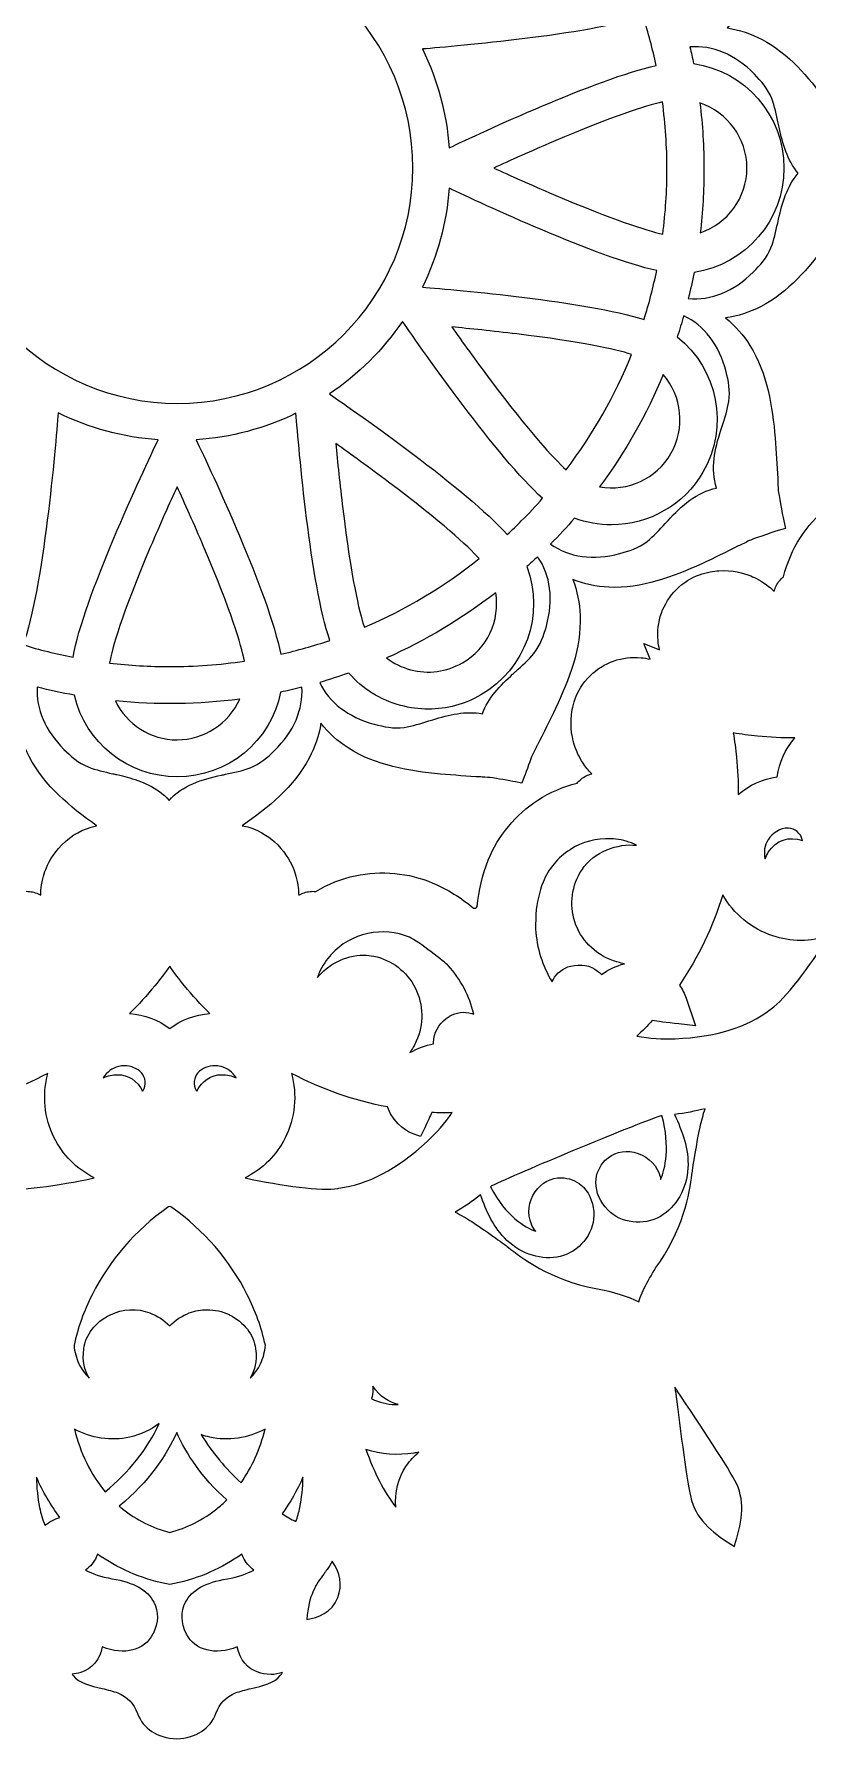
# Model space of a CAD drawing. Header units: millimetres. Extents: x -880 to 1612, y -870 to 417.
# Drawn here: x 646.7 to 793, y -208.3 to 113.9 of the extents above; entities that cross this region are included whole.
import ezdxf

# ---------------------------------------------------------------- set-up
doc = ezdxf.new("R2010")
doc.units = ezdxf.units.MM
doc.header["$MEASUREMENT"] = 0
doc.layers.add('Layer 6', color=7, linetype='Continuous')

msp = doc.modelspace()

# ---------------------------------------------------------------- linework, layer by layer
at = {"layer": 'Layer 6', "lineweight": 0}
for points, knots in [([(553.16, 157.96), (554.63, 160.23), (555.7, 162.71), (556.34, 165.35), (556.62, 165.58), (556.88, 165.84), (557.11, 166.12), (557.59, 166.71), (557.93, 167.4), (558.12, 168.13), (558.45, 167.8), (558.8, 167.49), (559.17, 167.19), (560.46, 166.17), (561.72, 165.55), (562.56, 165.21), (563.89, 164.67), (566.01, 164.07), (568.58, 164.24), (570.4, 164.35), (573.87, 164.95), (576.66, 167.81), (579.15, 170.3), (580.46, 173.99), (580.07, 177.41), (580.02, 178), (579.92, 178.59), (579.77, 179.17), (579.77, 179.17), (582.73, 178), (582.73, 178), (582.73, 178), (581.56, 180.96), (581.56, 180.96), (582.14, 180.81), (582.72, 180.71), (583.28, 180.67), (586.74, 180.28), (590.43, 181.58), (592.91, 184.06), (595.78, 186.86), (596.38, 190.31), (596.49, 192.11), (596.66, 194.71), (596.06, 196.85), (595.51, 198.19), (595.18, 199.02), (594.56, 200.28), (593.52, 201.58), (593.23, 201.94), (592.93, 202.29), (592.61, 202.61), (593.34, 202.8), (594.03, 203.14), (594.61, 203.62), (594.89, 203.85), (595.15, 204.11), (595.38, 204.39), (598.02, 205.03), (600.5, 206.1), (602.76, 207.57), (606.97, 210.27), (610.31, 214.32), (612.19, 218.96), (613.28, 221.71), (613.97, 224.65), (614.25, 227.69), (614.34, 227.8), (614.44, 227.91), (614.53, 228.01), (614.67, 228), (614.81, 227.99), (614.96, 227.99), (617.31, 226.03), (619.88, 224.44), (622.62, 223.25), (627.21, 221.31), (632.42, 220.82), (637.3, 221.88), (639.95, 222.44), (642.46, 223.44), (644.77, 224.85), (645.13, 224.81), (645.5, 224.81), (645.86, 224.85), (646.61, 224.93), (647.35, 225.17), (648, 225.56), (648, 225.09), (648.03, 224.62), (648.08, 224.15), (648.27, 222.52), (648.72, 221.19), (649.07, 220.36), (649.63, 219.04), (650.71, 217.11), (652.65, 215.41), (653.88, 214.32), (656.36, 212.54), (659.82, 212.26), (659.82, 212.26), (659.81, 212.25), (659.8, 212.24), (654.88, 208.82), (649.93, 204.89), (647, 199.37), (645.9, 197.29), (645.17, 195.08), (644.81, 192.77), (643.35, 194.61), (641.63, 196.17), (639.65, 197.44), (634.39, 200.82), (628.15, 201.81), (622.18, 202.38), (619.63, 202.62), (617.04, 202.78), (614.55, 202.94), (614.55, 202.94), (614.34, 202.95), (614.34, 202.95), (613.66, 202.99), (612.97, 203.04), (612.28, 203.08), (611.82, 203.17), (609.08, 203.69), (608.03, 203.87), (608.03, 203.87), (606.8, 204.08), (606.8, 204.08), (606.8, 204.08), (606.35, 202.91), (606.35, 202.91), (605.97, 201.91), (605.02, 199.28), (604.86, 198.84), (604.53, 198.19), (604.2, 197.54), (603.87, 196.89), (603.87, 196.89), (603.83, 196.82), (603.83, 196.82), (602.69, 194.59), (601.52, 192.29), (600.43, 189.97), (597.88, 184.55), (595.56, 178.67), (595.78, 172.42), (595.87, 170.08), (596.34, 167.79), (597.18, 165.61), (595, 166.47), (592.73, 166.97), (590.38, 167.08), (584.14, 167.37), (578.24, 165.11), (572.78, 162.62), (570.45, 161.55), (568.13, 160.4), (565.88, 159.28), (565.22, 158.95), (564.53, 158.61), (563.85, 158.27), (563.38, 158.1), (559.74, 156.76), (558.35, 156.36), (558.35, 156.36), (556.96, 155.96), (556.96, 155.96), (556.96, 155.96), (557.29, 154.55), (557.29, 154.55), (557.63, 153.14), (558.25, 149.3), (558.33, 148.81), (558.37, 148.06), (558.41, 147.3), (558.45, 146.56), (558.45, 146.56), (558.46, 146.24), (558.46, 146.24), (558.57, 144.1), (558.71, 141.45), (558.93, 138.9), (559.43, 132.93), (560.36, 126.68), (563.68, 121.38), (564.93, 119.4), (566.47, 117.65), (568.29, 116.18), (565.98, 115.84), (563.76, 115.13), (561.67, 114.05), (556.12, 111.19), (552.14, 106.28), (548.66, 101.39), (548.59, 101.3), (548.52, 101.2), (548.45, 101.1), (548.13, 104.45), (546.42, 106.85), (545.35, 108.05), (543.63, 110.02), (541.69, 111.1), (540.36, 111.67), (539.54, 112.01), (538.21, 112.46), (536.55, 112.65), (536.09, 112.7), (535.64, 112.73), (535.18, 112.74), (535.56, 113.39), (535.81, 114.11), (535.88, 114.86), (535.92, 115.23), (535.92, 115.6), (535.88, 115.96), (537.29, 118.27), (538.29, 120.78), (538.85, 123.42), (539.91, 128.31), (539.42, 133.53), (537.47, 138.14), (536.29, 140.86), (534.7, 143.42), (532.74, 145.78), (532.74, 145.92), (532.73, 146.06), (532.72, 146.2), (532.83, 146.29), (532.93, 146.39), (533.04, 146.48), (536.09, 146.76), (539.03, 147.46), (541.81, 148.55), (546.42, 150.42), (550.46, 153.76), (553.16, 157.96)], [0, 0, 0, 0, 1, 1, 1, 2, 2, 2, 3, 3, 3, 4, 4, 4, 5, 5, 5, 6, 6, 6, 7, 7, 7, 8, 8, 8, 9, 9, 9, 10, 10, 10, 11, 11, 11, 12, 12, 12, 13, 13, 13, 14, 14, 14, 15, 15, 15, 16, 16, 16, 17, 17, 17, 18, 18, 18, 19, 19, 19, 20, 20, 20, 21, 21, 21, 22, 22, 22, 23, 23, 23, 24, 24, 24, 25, 25, 25, 26, 26, 26, 27, 27, 27, 28, 28, 28, 29, 29, 29, 30, 30, 30, 31, 31, 31, 32, 32, 32, 33, 33, 33, 34, 34, 34, 35, 35, 35, 36, 36, 36, 37, 37, 37, 38, 38, 38, 39, 39, 39, 40, 40, 40, 41, 41, 41, 42, 42, 42, 43, 43, 43, 44, 44, 44, 45, 45, 45, 46, 46, 46, 47, 47, 47, 48, 48, 48, 49, 49, 49, 50, 50, 50, 51, 51, 51, 52, 52, 52, 53, 53, 53, 54, 54, 54, 55, 55, 55, 56, 56, 56, 57, 57, 57, 58, 58, 58, 59, 59, 59, 60, 60, 60, 61, 61, 61, 62, 62, 62, 63, 63, 63, 64, 64, 64, 65, 65, 65, 66, 66, 66, 67, 67, 67, 68, 68, 68, 69, 69, 69, 70, 70, 70, 71, 71, 71, 72, 72, 72, 73, 73, 73, 74, 74, 74, 75, 75, 75, 76, 76, 76, 77, 77, 77, 78, 78, 78, 79, 79, 79, 79]), ([(707.45, 221.88), (712.34, 220.82), (717.57, 221.31), (722.17, 223.27), (724.89, 224.44), (727.46, 226.03), (729.81, 227.99), (729.95, 227.99), (730.09, 228), (730.23, 228.01), (730.33, 227.91), (730.42, 227.8), (730.51, 227.69), (730.79, 224.65), (731.49, 221.7), (732.59, 218.93), (734.45, 214.31), (737.8, 210.28), (741.99, 207.57), (744.26, 206.1), (746.74, 205.04), (749.38, 204.39), (749.61, 204.11), (749.87, 203.85), (750.15, 203.63), (750.74, 203.14), (751.43, 202.8), (752.16, 202.61), (751.83, 202.28), (751.52, 201.93), (751.22, 201.55), (750.2, 200.26), (749.58, 199.01), (749.24, 198.17), (748.71, 196.84), (748.1, 194.72), (748.27, 192.15), (748.38, 190.33), (748.98, 186.86), (751.84, 184.08), (754.33, 181.58), (758.02, 180.28), (761.44, 180.66), (762.03, 180.71), (762.62, 180.81), (763.2, 180.96), (763.2, 180.96), (762.03, 178), (762.03, 178), (762.03, 178), (764.99, 179.17), (764.99, 179.17), (764.84, 178.59), (764.74, 178.02), (764.7, 177.45), (764.31, 173.99), (765.61, 170.3), (768.09, 167.83), (770.9, 164.95), (774.34, 164.35), (776.14, 164.24), (778.75, 164.07), (780.89, 164.68), (782.23, 165.22), (783.05, 165.56), (784.31, 166.18), (785.61, 167.21), (785.97, 167.5), (786.32, 167.8), (786.64, 168.12), (786.83, 167.39), (787.18, 166.7), (787.66, 166.12), (787.89, 165.83), (788.14, 165.58), (788.42, 165.35), (789.07, 162.71), (790.13, 160.23), (791.6, 157.97), (794.31, 153.77), (798.35, 150.42), (802.99, 148.54), (805.74, 147.45), (808.68, 146.76), (811.73, 146.48), (811.83, 146.39), (811.94, 146.29), (812.05, 146.2), (812.04, 146.06), (812.03, 145.92), (812.02, 145.78), (810.06, 143.42), (808.47, 140.85), (807.28, 138.11), (805.34, 133.53), (804.85, 128.31), (805.91, 123.43), (806.47, 120.79), (807.47, 118.28), (808.88, 115.96), (808.84, 115.6), (808.84, 115.23), (808.88, 114.87), (808.96, 114.11), (809.2, 113.38), (809.59, 112.74), (809.12, 112.73), (808.65, 112.7), (808.18, 112.65), (806.55, 112.46), (805.22, 112.01), (804.39, 111.66), (803.07, 111.1), (801.14, 110.02), (799.44, 108.08), (798.39, 106.9), (796.72, 104.56), (796.33, 101.34), (793.12, 105.83), (789.4, 110.2), (784.35, 112.88), (782.28, 113.97), (780.06, 114.71), (777.75, 115.07), (779.59, 116.53), (781.15, 118.25), (782.42, 120.23), (785.8, 125.49), (786.79, 131.73), (787.36, 137.7), (787.6, 140.24), (787.76, 142.83), (787.92, 145.34), (787.92, 145.34), (787.92, 145.41), (787.92, 145.41), (787.97, 146.13), (788.02, 146.87), (788.06, 147.61), (788.15, 148.1), (788.81, 151.92), (789.16, 153.32), (789.16, 153.32), (789.51, 154.73), (789.51, 154.73), (789.51, 154.73), (788.11, 155.15), (788.11, 155.15), (786.73, 155.56), (783.09, 156.94), (782.63, 157.12), (782.02, 157.43), (781.42, 157.74), (780.81, 158.04), (780.81, 158.04), (780.6, 158.15), (780.6, 158.15), (778.37, 159.29), (776.07, 160.47), (773.75, 161.55), (768.33, 164.1), (762.45, 166.43), (756.2, 166.2), (753.86, 166.11), (751.57, 165.64), (749.39, 164.8), (750.25, 166.98), (750.75, 169.26), (750.86, 171.6), (751.15, 177.84), (748.89, 183.75), (746.4, 189.2), (745.33, 191.53), (744.18, 193.85), (743.06, 196.1), (742.73, 196.76), (742.39, 197.44), (742.06, 198.13), (741.9, 198.57), (740.98, 201.2), (740.61, 202.2), (740.61, 202.2), (740.18, 203.37), (740.18, 203.37), (740.18, 203.37), (738.94, 203.17), (738.94, 203.17), (737.89, 203.01), (735.13, 202.52), (734.68, 202.43), (733.96, 202.39), (733.24, 202.36), (732.51, 202.32), (732.51, 202.32), (732.42, 202.31), (732.42, 202.31), (729.92, 202.19), (727.33, 202.05), (724.78, 201.84), (718.81, 201.33), (712.55, 200.4), (707.25, 197.08), (705.27, 195.84), (703.53, 194.29), (702.05, 192.47), (701.71, 194.78), (701, 197), (699.93, 199.09), (697.06, 204.64), (692.15, 208.62), (687.27, 212.1), (687.06, 212.24), (686.86, 212.39), (686.65, 212.54), (689.22, 213.14), (691.08, 214.49), (692.09, 215.39), (694.05, 217.11), (695.13, 219.04), (695.7, 220.37), (696.04, 221.2), (696.49, 222.52), (696.69, 224.18), (696.74, 224.64), (696.76, 225.1), (696.77, 225.55), (697.42, 225.17), (698.14, 224.93), (698.89, 224.85), (699.25, 224.81), (699.62, 224.81), (699.99, 224.85), (702.31, 223.44), (704.81, 222.44), (707.45, 221.88)], [0, 0, 0, 0, 1, 1, 1, 2, 2, 2, 3, 3, 3, 4, 4, 4, 5, 5, 5, 6, 6, 6, 7, 7, 7, 8, 8, 8, 9, 9, 9, 10, 10, 10, 11, 11, 11, 12, 12, 12, 13, 13, 13, 14, 14, 14, 15, 15, 15, 16, 16, 16, 17, 17, 17, 18, 18, 18, 19, 19, 19, 20, 20, 20, 21, 21, 21, 22, 22, 22, 23, 23, 23, 24, 24, 24, 25, 25, 25, 26, 26, 26, 27, 27, 27, 28, 28, 28, 29, 29, 29, 30, 30, 30, 31, 31, 31, 32, 32, 32, 33, 33, 33, 34, 34, 34, 35, 35, 35, 36, 36, 36, 37, 37, 37, 38, 38, 38, 39, 39, 39, 40, 40, 40, 41, 41, 41, 42, 42, 42, 43, 43, 43, 44, 44, 44, 45, 45, 45, 46, 46, 46, 47, 47, 47, 48, 48, 48, 49, 49, 49, 50, 50, 50, 51, 51, 51, 52, 52, 52, 53, 53, 53, 54, 54, 54, 55, 55, 55, 56, 56, 56, 57, 57, 57, 58, 58, 58, 59, 59, 59, 60, 60, 60, 61, 61, 61, 62, 62, 62, 63, 63, 63, 64, 64, 64, 65, 65, 65, 66, 66, 66, 67, 67, 67, 68, 68, 68, 69, 69, 69, 70, 70, 70, 71, 71, 71, 72, 72, 72, 73, 73, 73, 74, 74, 74, 75, 75, 75, 76, 76, 76, 77, 77, 77, 78, 78, 78, 78]), ([(629.35, 88.6), (629.35, 113.14), (649.31, 133.1), (673.85, 133.1), (698.39, 133.1), (718.35, 113.14), (718.35, 88.6), (718.35, 64.06), (698.39, 44.1), (673.85, 44.1), (649.31, 44.1), (629.35, 64.06), (629.35, 88.6)], [0, 0, 0, 0, 1, 1, 1, 2, 2, 2, 3, 3, 3, 4, 4, 4, 4]), ([(764.34, 107.97), (753.14, 105.48), (731.31, 95.3), (725.21, 92.39), (724.73, 98.93), (723.04, 105.21), (720.17, 111.09), (726.94, 111.63), (751.04, 113.74), (761.89, 117.2), (762.86, 114.18), (763.68, 111.08), (764.34, 107.97)], [0, 0, 0, 0, 1, 1, 1, 2, 2, 2, 3, 3, 3, 4, 4, 4, 4]), ([(770.42, 63.94), (770.82, 65.56), (771.19, 67.21), (771.51, 68.87), (781.24, 70.33), (788.49, 78.68), (788.49, 88.59), (788.49, 98.56), (781.2, 106.92), (771.41, 108.33), (771.2, 109.39), (770.97, 110.44), (770.73, 111.47), (774.99, 111.84), (779.27, 110.04), (782.91, 106.33), (784.12, 105.09), (785.46, 103.57), (786.18, 101.73), (786.74, 100.26), (787.08, 98.63), (787.41, 97.05), (787.41, 97.05), (787.58, 96.28), (787.58, 96.28), (788.23, 93.21), (789.13, 90.06), (791.18, 87.59), (789.1, 85.14), (788.17, 82), (787.48, 78.94), (787.48, 78.94), (787.31, 78.16), (787.31, 78.16), (786.97, 76.59), (786.61, 74.97), (786.03, 73.51), (785.29, 71.66), (783.94, 70.16), (782.71, 68.94), (779.02, 65.25), (774.69, 63.49), (770.42, 63.94)], [0, 0, 0, 0, 1, 1, 1, 2, 2, 2, 3, 3, 3, 4, 4, 4, 5, 5, 5, 6, 6, 6, 7, 7, 7, 8, 8, 8, 9, 9, 9, 10, 10, 10, 11, 11, 11, 12, 12, 12, 13, 13, 13, 14, 14, 14, 14]), ([(766.38, 88.35), (766.38, 84.27), (766.12, 80.15), (765.59, 76.09), (762.35, 76.84), (756.25, 78.77), (744.94, 83.59), (740.73, 85.38), (736.71, 87.19), (733.63, 88.59), (736.7, 90), (740.72, 91.81), (744.94, 93.6), (756.2, 98.39), (762.28, 100.33), (765.53, 101.08), (766.1, 96.88), (766.38, 92.6), (766.38, 88.35)], [0, 0, 0, 0, 1, 1, 1, 2, 2, 2, 3, 3, 3, 4, 4, 4, 5, 5, 5, 6, 6, 6, 6]), ([(772.61, 100.88), (777.83, 99.14), (781.49, 94.19), (781.49, 88.59), (781.49, 83.03), (777.86, 78.08), (772.67, 76.33), (773.14, 80.31), (773.38, 84.35), (773.38, 88.35), (773.38, 92.53), (773.12, 96.74), (772.61, 100.88)], [0, 0, 0, 0, 1, 1, 1, 2, 2, 2, 3, 3, 3, 4, 4, 4, 4]), ([(725.21, 84.79), (731.33, 81.88), (753.27, 71.65), (764.44, 69.2), (763.8, 66.08), (762.99, 62.98), (762.04, 59.95), (751.05, 63.44), (726.71, 65.54), (720.15, 66.06), (723.03, 71.95), (724.73, 78.24), (725.21, 84.79)], [0, 0, 0, 0, 1, 1, 1, 2, 2, 2, 3, 3, 3, 4, 4, 4, 4]), ([(637.31, -45.18), (632.43, -44.12), (627.2, -44.61), (622.59, -46.57), (619.87, -47.74), (617.31, -49.33), (614.96, -51.29), (614.81, -51.29), (614.67, -51.3), (614.53, -51.31), (614.44, -51.21), (614.34, -51.1), (614.25, -50.99), (613.97, -47.95), (613.28, -45), (612.18, -42.23), (610.31, -37.61), (606.97, -33.58), (602.77, -30.87), (600.5, -29.4), (598.02, -28.34), (595.39, -27.69), (595.15, -27.41), (594.89, -27.15), (594.61, -26.92), (594.02, -26.44), (593.33, -26.1), (592.61, -25.91), (592.93, -25.58), (593.24, -25.23), (593.54, -24.86), (594.56, -23.57), (595.18, -22.31), (595.52, -21.47), (596.06, -20.14), (596.66, -18.02), (596.49, -15.45), (596.39, -13.63), (595.78, -10.17), (592.93, -7.38), (590.44, -4.88), (586.75, -3.58), (583.3, -3.96), (582.72, -4.01), (582.14, -4.11), (581.56, -4.26), (581.56, -4.26), (582.73, -1.3), (582.73, -1.3), (582.73, -1.3), (579.77, -2.47), (579.77, -2.47), (579.92, -1.89), (580.02, -1.31), (580.07, -0.75), (580.46, 2.71), (579.15, 6.4), (576.68, 8.87), (573.87, 11.75), (570.42, 12.35), (568.63, 12.45), (566.02, 12.63), (563.88, 12.02), (562.54, 11.48), (561.72, 11.15), (560.46, 10.53), (559.15, 9.49), (558.79, 9.2), (558.45, 8.9), (558.12, 8.58), (557.93, 9.31), (557.59, 9.99), (557.11, 10.58), (556.88, 10.86), (556.62, 11.12), (556.34, 11.35), (555.7, 13.99), (554.63, 16.47), (553.17, 18.73), (550.46, 22.93), (546.42, 26.28), (541.78, 28.16), (539.02, 29.25), (536.08, 29.94), (533.04, 30.22), (532.93, 30.31), (532.83, 30.41), (532.72, 30.5), (532.73, 30.64), (532.74, 30.78), (532.75, 30.92), (534.7, 33.28), (536.3, 35.85), (537.48, 38.59), (539.43, 43.18), (539.91, 48.39), (538.86, 53.27), (538.29, 55.91), (537.29, 58.42), (535.88, 60.74), (535.92, 61.1), (535.92, 61.46), (535.88, 61.82), (535.81, 62.58), (535.56, 63.31), (535.18, 63.96), (535.64, 63.97), (536.11, 64), (536.58, 64.05), (538.21, 64.24), (539.54, 64.69), (540.38, 65.04), (541.7, 65.6), (543.63, 66.68), (545.32, 68.62), (546.49, 69.92), (548.4, 72.63), (548.5, 76.39), (548.51, 76.37), (548.52, 76.36), (548.53, 76.35), (551.95, 71.43), (555.88, 66.48), (561.41, 63.55), (563.48, 62.46), (565.69, 61.72), (568, 61.36), (566.17, 59.9), (564.6, 58.18), (563.33, 56.2), (559.96, 50.94), (558.96, 44.7), (558.4, 38.73), (558.15, 36.19), (557.99, 33.61), (557.84, 31.12), (557.84, 31.12), (557.83, 31.03), (557.83, 31.03), (557.78, 30.3), (557.74, 29.56), (557.69, 28.82), (557.61, 28.33), (556.95, 24.51), (556.6, 23.11), (556.6, 23.11), (556.25, 21.7), (556.25, 21.7), (556.25, 21.7), (557.64, 21.28), (557.64, 21.28), (559.02, 20.87), (562.66, 19.49), (563.12, 19.31), (563.76, 18.99), (564.39, 18.67), (565.01, 18.35), (565.01, 18.35), (565.14, 18.28), (565.14, 18.28), (567.37, 17.14), (569.68, 15.97), (572, 14.87), (577.43, 12.33), (583.31, 10), (589.55, 10.23), (591.9, 10.32), (594.18, 10.78), (596.37, 11.63), (595.5, 9.45), (595.01, 7.17), (594.9, 4.83), (594.6, -1.41), (596.87, -7.32), (599.36, -12.77), (600.42, -15.1), (601.58, -17.43), (602.69, -19.68), (603.02, -20.34), (603.36, -21.02), (603.7, -21.7), (603.85, -22.14), (604.77, -24.77), (605.14, -25.77), (605.14, -25.77), (605.58, -26.95), (605.58, -26.95), (605.58, -26.95), (606.81, -26.75), (606.81, -26.75), (607.86, -26.58), (610.62, -26.09), (611.08, -26), (611.84, -25.96), (612.59, -25.92), (613.34, -25.89), (615.84, -25.76), (618.42, -25.62), (620.98, -25.41), (626.95, -24.9), (633.2, -23.97), (638.5, -20.65), (640.49, -19.41), (642.23, -17.86), (643.7, -16.04), (644.04, -18.36), (644.75, -20.57), (645.83, -22.66), (648.69, -28.21), (653.61, -32.19), (658.49, -35.67), (658.52, -35.69), (658.54, -35.71), (658.57, -35.73), (655.78, -36.27), (653.76, -37.73), (652.68, -38.68), (650.72, -40.4), (649.63, -42.34), (649.07, -43.67), (648.72, -44.49), (648.27, -45.82), (648.08, -47.48), (648.03, -47.94), (648, -48.4), (647.99, -48.85), (647.35, -48.47), (646.62, -48.23), (645.86, -48.15), (645.5, -48.11), (645.13, -48.11), (644.77, -48.15), (642.46, -46.74), (639.95, -45.74), (637.31, -45.18)], [0, 0, 0, 0, 1, 1, 1, 2, 2, 2, 3, 3, 3, 4, 4, 4, 5, 5, 5, 6, 6, 6, 7, 7, 7, 8, 8, 8, 9, 9, 9, 10, 10, 10, 11, 11, 11, 12, 12, 12, 13, 13, 13, 14, 14, 14, 15, 15, 15, 16, 16, 16, 17, 17, 17, 18, 18, 18, 19, 19, 19, 20, 20, 20, 21, 21, 21, 22, 22, 22, 23, 23, 23, 24, 24, 24, 25, 25, 25, 26, 26, 26, 27, 27, 27, 28, 28, 28, 29, 29, 29, 30, 30, 30, 31, 31, 31, 32, 32, 32, 33, 33, 33, 34, 34, 34, 35, 35, 35, 36, 36, 36, 37, 37, 37, 38, 38, 38, 39, 39, 39, 40, 40, 40, 41, 41, 41, 42, 42, 42, 43, 43, 43, 44, 44, 44, 45, 45, 45, 46, 46, 46, 47, 47, 47, 48, 48, 48, 49, 49, 49, 50, 50, 50, 51, 51, 51, 52, 52, 52, 53, 53, 53, 54, 54, 54, 55, 55, 55, 56, 56, 56, 57, 57, 57, 58, 58, 58, 59, 59, 59, 60, 60, 60, 61, 61, 61, 62, 62, 62, 63, 63, 63, 64, 64, 64, 65, 65, 65, 66, 66, 66, 67, 67, 67, 68, 68, 68, 69, 69, 69, 70, 70, 70, 71, 71, 71, 72, 72, 72, 73, 73, 73, 74, 74, 74, 75, 75, 75, 76, 76, 76, 77, 77, 77, 78, 78, 78, 78]), ([(791.6, 18.74), (790.14, 16.47), (789.07, 13.99), (788.42, 11.35), (788.14, 11.12), (787.88, 10.86), (787.65, 10.58), (787.17, 9.99), (786.83, 9.3), (786.65, 8.57), (786.31, 8.9), (785.96, 9.21), (785.59, 9.51), (784.3, 10.53), (783.04, 11.15), (782.21, 11.49), (780.87, 12.03), (778.75, 12.63), (776.18, 12.46), (774.36, 12.35), (770.9, 11.75), (768.11, 8.89), (765.62, 6.4), (764.31, 2.71), (764.69, -0.71), (764.74, -1.3), (764.84, -1.89), (764.99, -2.47), (764.99, -2.47), (762.03, -1.3), (762.03, -1.3), (762.03, -1.3), (763.2, -4.26), (763.2, -4.26), (762.63, -4.11), (762.05, -4.01), (761.48, -3.97), (758.02, -3.58), (754.33, -4.88), (751.86, -7.36), (748.98, -10.16), (748.38, -13.61), (748.28, -15.4), (748.1, -18.01), (748.71, -20.15), (749.25, -21.49), (749.59, -22.32), (750.21, -23.58), (751.24, -24.88), (751.53, -25.24), (751.84, -25.58), (752.16, -25.91), (751.42, -26.1), (750.74, -26.44), (750.15, -26.92), (749.87, -27.15), (749.61, -27.41), (749.38, -27.69), (746.75, -28.33), (744.27, -29.4), (742, -30.87), (737.8, -33.57), (734.45, -37.62), (732.57, -42.26), (731.49, -45.01), (730.79, -47.95), (730.51, -50.99), (730.42, -51.1), (730.33, -51.21), (730.23, -51.31), (730.09, -51.3), (729.95, -51.29), (729.81, -51.29), (727.45, -49.33), (724.88, -47.74), (722.14, -46.55), (717.56, -44.61), (712.34, -44.12), (707.46, -45.18), (704.82, -45.74), (702.31, -46.74), (699.99, -48.15), (699.63, -48.11), (699.27, -48.11), (698.91, -48.15), (698.15, -48.23), (697.42, -48.47), (696.77, -48.86), (696.76, -48.39), (696.73, -47.92), (696.68, -47.45), (696.49, -45.82), (696.04, -44.49), (695.69, -43.66), (695.13, -42.34), (694.05, -40.41), (692.11, -38.71), (691.03, -37.74), (688.95, -36.24), (686.1, -35.72), (690.97, -32.32), (695.85, -28.41), (698.75, -22.94), (699.85, -20.87), (700.58, -18.66), (700.95, -16.34), (702.4, -18.18), (704.13, -19.74), (706.1, -21.01), (711.36, -24.39), (717.61, -25.38), (723.57, -25.95), (726.12, -26.19), (728.72, -26.35), (731.22, -26.51), (731.22, -26.51), (731.43, -26.52), (731.43, -26.52), (732.1, -26.57), (732.79, -26.61), (733.48, -26.65), (733.93, -26.74), (736.67, -27.26), (737.72, -27.44), (737.72, -27.44), (738.96, -27.65), (738.96, -27.65), (738.96, -27.65), (739.4, -26.48), (739.4, -26.48), (739.78, -25.49), (740.74, -22.85), (740.89, -22.42), (741.22, -21.77), (741.55, -21.12), (741.87, -20.49), (741.87, -20.49), (741.92, -20.4), (741.92, -20.4), (743.06, -18.17), (744.23, -15.87), (745.33, -13.54), (747.87, -8.12), (750.2, -2.24), (749.97, 4.01), (749.88, 6.35), (749.42, 8.63), (748.57, 10.82), (750.75, 9.96), (753.03, 9.46), (755.37, 9.35), (761.61, 9.06), (767.52, 11.32), (772.97, 13.81), (775.3, 14.88), (777.62, 16.03), (779.87, 17.15), (780.54, 17.48), (781.22, 17.82), (781.91, 18.16), (782.37, 18.33), (786.01, 19.67), (787.4, 20.07), (787.4, 20.07), (788.79, 20.47), (788.79, 20.47), (788.79, 20.47), (788.46, 21.88), (788.46, 21.88), (788.13, 23.29), (787.51, 27.13), (787.43, 27.62), (787.39, 28.36), (787.35, 29.1), (787.31, 29.82), (787.31, 29.82), (787.31, 29.89), (787.31, 29.89), (787.18, 32.38), (787.05, 34.96), (786.83, 37.52), (786.32, 43.5), (785.4, 49.75), (782.07, 55.05), (780.83, 57.03), (779.28, 58.77), (777.46, 60.25), (779.78, 60.59), (782, 61.3), (784.08, 62.37), (789.33, 65.09), (793.18, 69.63), (796.52, 74.24), (797.1, 71.6), (798.5, 69.68), (799.41, 68.65), (801.13, 66.68), (803.08, 65.6), (804.41, 65.03), (805.23, 64.69), (806.56, 64.24), (808.21, 64.05), (808.67, 64), (809.13, 63.97), (809.59, 63.96), (809.2, 63.32), (808.96, 62.59), (808.88, 61.84), (808.84, 61.47), (808.84, 61.11), (808.88, 60.74), (807.47, 58.42), (806.47, 55.92), (805.91, 53.28), (804.85, 48.39), (805.34, 43.17), (807.3, 38.56), (808.47, 35.84), (810.06, 33.28), (812.02, 30.92), (812.03, 30.78), (812.04, 30.64), (812.05, 30.5), (811.94, 30.41), (811.83, 30.31), (811.73, 30.22), (808.68, 29.94), (805.73, 29.24), (802.96, 28.15), (798.34, 26.28), (794.31, 22.94), (791.6, 18.74)], [0, 0, 0, 0, 1, 1, 1, 2, 2, 2, 3, 3, 3, 4, 4, 4, 5, 5, 5, 6, 6, 6, 7, 7, 7, 8, 8, 8, 9, 9, 9, 10, 10, 10, 11, 11, 11, 12, 12, 12, 13, 13, 13, 14, 14, 14, 15, 15, 15, 16, 16, 16, 17, 17, 17, 18, 18, 18, 19, 19, 19, 20, 20, 20, 21, 21, 21, 22, 22, 22, 23, 23, 23, 24, 24, 24, 25, 25, 25, 26, 26, 26, 27, 27, 27, 28, 28, 28, 29, 29, 29, 30, 30, 30, 31, 31, 31, 32, 32, 32, 33, 33, 33, 34, 34, 34, 35, 35, 35, 36, 36, 36, 37, 37, 37, 38, 38, 38, 39, 39, 39, 40, 40, 40, 41, 41, 41, 42, 42, 42, 43, 43, 43, 44, 44, 44, 45, 45, 45, 46, 46, 46, 47, 47, 47, 48, 48, 48, 49, 49, 49, 50, 50, 50, 51, 51, 51, 52, 52, 52, 53, 53, 53, 54, 54, 54, 55, 55, 55, 56, 56, 56, 57, 57, 57, 58, 58, 58, 59, 59, 59, 60, 60, 60, 61, 61, 61, 62, 62, 62, 63, 63, 63, 64, 64, 64, 65, 65, 65, 66, 66, 66, 67, 67, 67, 68, 68, 68, 69, 69, 69, 70, 70, 70, 71, 71, 71, 72, 72, 72, 73, 73, 73, 74, 74, 74, 75, 75, 75, 76, 76, 76, 77, 77, 77, 77]), ([(702.58, 45.89), (707.98, 49.53), (712.72, 54.24), (716.39, 59.61), (720.14, 54.16), (734.37, 33.8), (742.87, 26.16), (741.57, 24.69), (740.22, 23.25), (738.85, 21.88), (737.98, 21.01), (737.09, 20.15), (736.18, 19.31), (728.48, 27.88), (707.82, 42.29), (702.58, 45.89)], [0, 0, 0, 0, 1, 1, 1, 2, 2, 2, 3, 3, 3, 4, 4, 4, 5, 5, 5, 5]), ([(732.97, 48.56), (730.22, 52.22), (727.64, 55.79), (725.69, 58.55), (729.05, 58.23), (733.43, 57.79), (737.98, 57.23), (750.27, 55.74), (756.52, 54.35), (759.69, 53.37), (756.57, 45.59), (752.41, 38.27), (747.31, 31.56), (744.87, 33.79), (740.53, 38.51), (732.97, 48.56)], [0, 0, 0, 0, 1, 1, 1, 2, 2, 2, 3, 3, 3, 4, 4, 4, 5, 5, 5, 5]), ([(775.76, 28.09), (771.99, 27.36), (769.13, 24.74), (766.6, 21.99), (766.6, 21.99), (766.06, 21.41), (766.06, 21.41), (764.98, 20.22), (763.86, 18.99), (762.62, 18.02), (761.06, 16.79), (759.14, 16.17), (757.47, 15.72), (752.45, 14.38), (747.84, 15.01), (744.37, 17.5), (745.93, 19.09), (747.45, 20.74), (748.91, 22.42), (751.14, 21.58), (753.49, 21.15), (755.89, 21.15), (763.01, 21.15), (769.64, 24.97), (773.19, 31.12), (778.15, 39.71), (776.05, 50.57), (768.34, 56.69), (768.77, 58.01), (769.18, 59.34), (769.55, 60.64), (773.44, 58.85), (776.26, 55.14), (777.56, 50.09), (777.99, 48.41), (778.39, 46.43), (778.08, 44.48), (777.84, 42.92), (777.32, 41.33), (776.81, 39.8), (776.81, 39.8), (776.57, 39.06), (776.57, 39.06), (775.42, 35.5), (774.55, 31.73), (775.76, 28.09)], [0, 0, 0, 0, 1, 1, 1, 2, 2, 2, 3, 3, 3, 4, 4, 4, 5, 5, 5, 6, 6, 6, 7, 7, 7, 8, 8, 8, 9, 9, 9, 10, 10, 10, 11, 11, 11, 12, 12, 12, 13, 13, 13, 14, 14, 14, 15, 15, 15, 15]), ([(765.69, 49.57), (769.24, 45.46), (769.89, 39.4), (767.13, 34.62), (764.37, 29.84), (758.98, 27.39), (753.65, 28.35), (758.53, 34.93), (762.57, 42.05), (765.69, 49.57)], [0, 0, 0, 0, 1, 1, 1, 2, 2, 2, 3, 3, 3, 3]), ([(651.29, 42.31), (657.24, 39.4), (663.58, 37.69), (670.2, 37.23), (667.47, 31.53), (655.98, 7.04), (654.11, -3.88), (650.91, -3.25), (647.74, -2.46), (644.64, -1.51), (648.52, 8.92), (650.82, 36.21), (651.29, 42.31)], [0, 0, 0, 0, 1, 1, 1, 2, 2, 2, 3, 3, 3, 4, 4, 4, 4]), ([(693.36, -3.31), (691.22, 7.85), (680.06, 31.62), (677.38, 37.22), (683.98, 37.67), (690.31, 39.35), (696.25, 42.24), (696.76, 35.79), (698.97, 9.98), (702.65, -0.69), (699.62, -1.72), (696.5, -2.6), (693.36, -3.31)], [0, 0, 0, 0, 1, 1, 1, 2, 2, 2, 3, 3, 3, 4, 4, 4, 4]), ([(709.18, 1.8), (708.15, 4.84), (706.69, 11.14), (705.1, 24.2), (704.54, 28.76), (704.1, 33.14), (703.78, 36.5), (706.54, 34.54), (710.11, 31.96), (713.77, 29.21), (723.96, 21.55), (728.69, 17.18), (730.88, 14.76), (724.23, 9.45), (716.94, 5.1), (709.18, 1.8)], [0, 0, 0, 0, 1, 1, 1, 2, 2, 2, 3, 3, 3, 4, 4, 4, 5, 5, 5, 5]), ([(672.38, -5.65), (668.61, -5.65), (664.79, -5.42), (661.01, -4.97), (661.47, -2.24), (663.16, 3.86), (668.78, 17.05), (670.57, 21.27), (672.38, 25.29), (673.79, 28.36), (675.19, 25.29), (677, 21.28), (678.79, 17.07), (684.04, 4.72), (685.91, -1.48), (686.5, -4.6), (681.83, -5.3), (677.09, -5.65), (672.38, -5.65)], [0, 0, 0, 0, 1, 1, 1, 2, 2, 2, 3, 3, 3, 4, 4, 4, 5, 5, 5, 6, 6, 6, 6]), ([(706.22, -6.86), (708.82, -9.85), (712.21, -11.96), (716.07, -12.99), (717.78, -13.45), (719.52, -13.68), (721.27, -13.68), (724.73, -13.68), (728.17, -12.76), (731.21, -11), (739.65, -6.13), (743.31, 4.19), (739.91, 13.25), (740.59, 13.87), (741.27, 14.49), (741.93, 15.11), (744.39, 11.62), (744.98, 7), (743.58, 1.98), (743.11, 0.31), (742.47, -1.61), (741.23, -3.15), (740.24, -4.37), (739, -5.48), (737.8, -6.56), (737.8, -6.56), (737.75, -6.6), (737.75, -6.6), (737.57, -6.76), (737.39, -6.92), (737.21, -7.09), (734.88, -9.19), (732.6, -11.54), (731.49, -14.55), (728.33, -13.98), (725.14, -14.74), (722.15, -15.68), (722.15, -15.68), (721.39, -15.92), (721.39, -15.92), (719.86, -16.4), (718.27, -16.9), (716.71, -17.13), (714.75, -17.42), (712.78, -16.99), (711.1, -16.55), (711.1, -16.55), (710.99, -16.51), (710.99, -16.51), (706.11, -15.18), (702.51, -12.4), (700.73, -8.64), (702.57, -8.1), (704.41, -7.51), (706.22, -6.86)], [0, 0, 0, 0, 1, 1, 1, 2, 2, 2, 3, 3, 3, 4, 4, 4, 5, 5, 5, 6, 6, 6, 7, 7, 7, 8, 8, 8, 9, 9, 9, 10, 10, 10, 11, 11, 11, 12, 12, 12, 13, 13, 13, 14, 14, 14, 15, 15, 15, 16, 16, 16, 17, 17, 17, 18, 18, 18, 18]), ([(734.01, 8.32), (734.87, 3.07), (732.41, -2.23), (727.71, -4.94), (724.71, -6.67), (721.22, -7.13), (717.88, -6.23), (716.24, -5.79), (714.71, -5.04), (713.37, -4.01), (720.7, -0.76), (727.63, 3.39), (734.01, 8.32)], [0, 0, 0, 0, 1, 1, 1, 2, 2, 2, 3, 3, 3, 4, 4, 4, 4]), ([(682.93, -26), (682.67, -26.06), (682.41, -26.11), (682.15, -26.17), (682.15, -26.17), (682.15, -26.17), (682.15, -26.17), (678.5, -26.95), (674.79, -28.07), (672.25, -30.94), (670, -28.36), (666.89, -27.24), (664.37, -26.55), (663.78, -26.39), (663.13, -26.23), (662.39, -26.06), (662.13, -26), (661.88, -25.95), (661.62, -25.89), (660.05, -25.55), (658.42, -25.19), (656.96, -24.6), (655.12, -23.87), (653.62, -22.52), (652.39, -21.29), (648.86, -17.76), (647.1, -13.62), (647.34, -9.53), (649.64, -10.12), (651.99, -10.62), (654.36, -11.05), (656.44, -20.04), (664.5, -26.49), (673.79, -26.49), (683.36, -26.49), (691.48, -19.8), (693.34, -10.48), (694.7, -10.19), (696.05, -9.88), (697.36, -9.55), (697.66, -13.72), (695.85, -17.93), (692.2, -21.5), (690.96, -22.71), (689.45, -24.05), (687.6, -24.77), (686.13, -25.33), (684.5, -25.67), (682.93, -26)], [0, 0, 0, 0, 1, 1, 1, 2, 2, 2, 3, 3, 3, 4, 4, 4, 5, 5, 5, 6, 6, 6, 7, 7, 7, 8, 8, 8, 9, 9, 9, 10, 10, 10, 11, 11, 11, 12, 12, 12, 13, 13, 13, 14, 14, 14, 15, 15, 15, 16, 16, 16, 16]), ([(685.62, -11.79), (683.56, -16.4), (678.9, -19.49), (673.79, -19.49), (668.76, -19.49), (664.25, -16.59), (662.11, -12.13), (669.93, -12.92), (677.87, -12.8), (685.62, -11.79)], [0, 0, 0, 0, 1, 1, 1, 2, 2, 2, 3, 3, 3, 3]), ([(779.85, -29.84), (779.87, -27.47), (779.76, -25.09), (779.52, -22.74), (779.37, -21.22), (779.16, -19.69), (778.9, -18.16), (780.42, -18.43), (781.95, -18.64), (783.48, -18.79), (785.83, -19.03), (788.21, -19.14), (790.57, -19.12), (788.75, -21.22), (787.57, -23.78), (787.21, -26.48), (784.51, -26.84), (781.95, -28.02), (779.85, -29.84)], [0, 0, 0, 0, 1, 1, 1, 2, 2, 2, 3, 3, 3, 4, 4, 4, 5, 5, 5, 6, 6, 6, 6]), ([(748.96, -53.87), (748.96, -53.87), (748.96, -53.88), (748.96, -53.88), (750.06, -57.22), (752.68, -59.93), (755.96, -61.13), (756.74, -61.42), (757.53, -61.64), (758.35, -61.8), (756.71, -62.25), (755.25, -62.93), (754, -63.82), (753.77, -63.58), (753.53, -63.37), (753.27, -63.18), (751.85, -62.11), (750.14, -61.79), (748.19, -62.24), (748.19, -62.24), (748.16, -62.25), (748.16, -62.25), (746.73, -62.61), (745.56, -63.53), (744.84, -64.85), (744.77, -64.97), (744.71, -65.1), (744.65, -65.23), (742.83, -62.21), (741.74, -58.75), (741.56, -55.28), (741.54, -55.02), (741.53, -54.32), (741.6, -52.55), (741.6, -52.55), (741.61, -52.43), (741.61, -52.43), (741.78, -50.25), (742.23, -48.21), (742.95, -46.38), (743.96, -43.89), (745.78, -41.71), (748.06, -40.25), (750.32, -38.79), (753.05, -38.05), (755.75, -38.18), (757.07, -38.23), (758.39, -38.5), (759.66, -38.96), (759.99, -39.09), (760.31, -39.24), (760.63, -39.42), (757.11, -39.03), (752.59, -40.54), (750.27, -44.1), (748.38, -46.99), (747.9, -50.55), (748.96, -53.87)], [0, 0, 0, 0, 1, 1, 1, 2, 2, 2, 3, 3, 3, 4, 4, 4, 5, 5, 5, 6, 6, 6, 7, 7, 7, 8, 8, 8, 9, 9, 9, 10, 10, 10, 11, 11, 11, 12, 12, 12, 13, 13, 13, 14, 14, 14, 15, 15, 15, 16, 16, 16, 17, 17, 17, 18, 18, 18, 19, 19, 19, 19]), ([(785.45, -38.43), (785.45, -38.43), (785.49, -38.36), (785.49, -38.36), (786.26, -37.07), (787.81, -36.17), (789.25, -36.17), (789.29, -36.17), (789.33, -36.17), (789.38, -36.17), (790.51, -36.2), (791.69, -37.2), (791.95, -38.36), (791.95, -38.36), (791.98, -38.48), (791.98, -38.48), (791.99, -38.49), (791.99, -38.5), (791.99, -38.51), (789.42, -37.64), (787.03, -38.43), (785.54, -40.72), (785.28, -41.12), (785.08, -41.55), (784.93, -41.98), (784.65, -40.72), (784.82, -39.43), (785.45, -38.43)], [0, 0, 0, 0, 1, 1, 1, 2, 2, 2, 3, 3, 3, 4, 4, 4, 5, 5, 5, 6, 6, 6, 7, 7, 7, 8, 8, 8, 9, 9, 9, 9]), ([(786.09, -70.33), (786.09, -70.33), (785.9, -70.47), (785.9, -70.47), (781.45, -73.87), (775.73, -75.62), (767.91, -75.98), (765.53, -76.09), (763.1, -75.92), (760.68, -75.49), (761.71, -74.54), (762.69, -73.55), (763.61, -72.53), (764.61, -72.7), (766.21, -72.91), (768.65, -73.19), (768.65, -73.19), (771.8, -73.55), (771.8, -73.55), (771.8, -73.55), (770, -68.33), (770, -68.33), (769.7, -67.46), (769.28, -66.63), (768.73, -65.87), (772.31, -60.56), (775.06, -54.82), (776.93, -48.76), (778.98, -52.38), (782.42, -55.23), (786.37, -56.53), (788.05, -57.1), (789.83, -57.4), (791.68, -57.4), (793.5, -57.4), (795.33, -57.11), (797.1, -56.55), (793.21, -62.52), (788.68, -68.57), (786.09, -70.33)], [0, 0, 0, 0, 1, 1, 1, 2, 2, 2, 3, 3, 3, 4, 4, 4, 5, 5, 5, 6, 6, 6, 7, 7, 7, 8, 8, 8, 9, 9, 9, 10, 10, 10, 11, 11, 11, 12, 12, 12, 13, 13, 13, 13]), ([(718.78, -66.34), (717.19, -63.26), (714.35, -61.09), (710.97, -60.38), (710.32, -60.24), (709.68, -60.18), (709.04, -60.18), (705.53, -60.18), (702.19, -62.07), (700.33, -64.41), (700.42, -64.06), (700.54, -63.73), (700.68, -63.41), (701.26, -62.17), (702.01, -61.04), (702.92, -60.05), (704.73, -58.06), (707.18, -56.66), (709.83, -56.09), (712.46, -55.51), (715.26, -55.77), (717.71, -56.81), (719.33, -57.51), (724.54, -61.61), (725.05, -62.15), (727.36, -64.72), (729.04, -67.93), (729.87, -71.35), (729.74, -71.3), (729.61, -71.25), (729.48, -71.21), (728.03, -70.79), (726.55, -70.97), (725.28, -71.73), (725.28, -71.73), (725.24, -71.76), (725.24, -71.76), (723.56, -72.8), (722.58, -74.23), (722.33, -76), (722.28, -76.31), (722.26, -76.63), (722.27, -76.96), (720.76, -77.22), (719.25, -77.77), (717.77, -78.6), (718.23, -77.93), (718.63, -77.22), (718.97, -76.47), (720.45, -73.29), (720.38, -69.5), (718.78, -66.34)], [0, 0, 0, 0, 1, 1, 1, 2, 2, 2, 3, 3, 3, 4, 4, 4, 5, 5, 5, 6, 6, 6, 7, 7, 7, 8, 8, 8, 9, 9, 9, 10, 10, 10, 11, 11, 11, 12, 12, 12, 13, 13, 13, 14, 14, 14, 15, 15, 15, 16, 16, 16, 17, 17, 17, 17]), ([(664.8, -71.22), (666.49, -69.55), (668.09, -67.79), (669.59, -65.96), (670.56, -64.78), (671.49, -63.54), (672.38, -62.28), (673.27, -63.55), (674.21, -64.78), (675.18, -65.97), (676.67, -67.79), (678.27, -69.55), (679.96, -71.21), (677.19, -71.41), (674.54, -72.39), (672.38, -74.04), (670.22, -72.39), (667.59, -71.41), (664.8, -71.22)], [0, 0, 0, 0, 1, 1, 1, 2, 2, 2, 3, 3, 3, 4, 4, 4, 5, 5, 5, 6, 6, 6, 6]), ([(640.58, -104.26), (640.58, -104.26), (640.34, -104.22), (640.34, -104.22), (634.79, -103.48), (629.51, -100.67), (623.73, -95.39), (621.97, -93.79), (620.37, -91.96), (618.97, -89.94), (620.25, -89.99), (621.53, -89.99), (622.78, -89.94), (623.04, -90.61), (623.39, -91.49), (623.85, -92.59), (623.85, -92.59), (624.62, -94.47), (624.62, -94.47), (624.62, -94.47), (626.48, -93.67), (626.48, -93.67), (626.87, -93.51), (630.05, -92.06), (631.22, -88.88), (637.59, -87.65), (643.68, -85.52), (649.35, -82.53), (648.25, -86.54), (648.66, -90.99), (650.54, -94.69), (652.1, -97.89), (654.78, -100.57), (658.11, -102.3), (651.14, -103.77), (643.66, -104.84), (640.58, -104.26)], [0, 0, 0, 0, 1, 1, 1, 2, 2, 2, 3, 3, 3, 4, 4, 4, 5, 5, 5, 6, 6, 6, 7, 7, 7, 8, 8, 8, 9, 9, 9, 10, 10, 10, 11, 11, 11, 12, 12, 12, 12]), ([(667.34, -85.79), (667.34, -85.79), (667.27, -85.9), (667.27, -85.9), (667.27, -85.91), (667.26, -85.92), (667.26, -85.92), (666.27, -83.89), (664.59, -82.78), (662.5, -82.78), (662.06, -82.78), (661.61, -82.83), (661.13, -82.93), (660.66, -83.03), (660.22, -83.19), (659.8, -83.39), (660.5, -82.3), (661.54, -81.51), (662.69, -81.24), (662.69, -81.24), (662.76, -81.23), (662.76, -81.23), (663.1, -81.14), (663.46, -81.1), (663.83, -81.1), (665.07, -81.1), (666.28, -81.59), (667.06, -82.43), (667.84, -83.25), (667.97, -84.79), (667.34, -85.79)], [0, 0, 0, 0, 1, 1, 1, 2, 2, 2, 3, 3, 3, 4, 4, 4, 5, 5, 5, 6, 6, 6, 7, 7, 7, 8, 8, 8, 9, 9, 9, 10, 10, 10, 10]), ([(677.71, -82.41), (678.5, -81.57), (679.7, -81.1), (680.92, -81.1), (681.29, -81.1), (681.66, -81.14), (682.02, -81.23), (682.02, -81.23), (682.09, -81.25), (682.09, -81.25), (683.23, -81.51), (684.26, -82.29), (684.96, -83.39), (684.54, -83.19), (684.1, -83.03), (683.63, -82.93), (683.63, -82.93), (683.63, -82.93), (683.63, -82.93), (683.16, -82.83), (682.71, -82.78), (682.27, -82.78), (680.18, -82.78), (678.49, -83.91), (677.51, -85.92), (677.5, -85.91), (677.49, -85.89), (677.48, -85.88), (677.48, -85.88), (677.41, -85.77), (677.41, -85.77), (676.79, -84.78), (676.93, -83.25), (677.71, -82.41)], [0, 0, 0, 0, 1, 1, 1, 2, 2, 2, 3, 3, 3, 4, 4, 4, 5, 5, 5, 6, 6, 6, 7, 7, 7, 8, 8, 8, 9, 9, 9, 10, 10, 10, 11, 11, 11, 11]), ([(721.03, -95.4), (721.03, -95.4), (721.03, -95.4), (721.03, -95.4), (715.25, -100.68), (709.96, -103.48), (704.36, -104.23), (704.36, -104.23), (704.18, -104.26), (704.18, -104.26), (701.11, -104.84), (693.62, -103.77), (686.65, -102.3), (689.98, -100.57), (692.66, -97.9), (694.21, -94.72), (696.09, -91), (696.51, -86.55), (695.41, -82.53), (701.09, -85.53), (707.19, -87.66), (713.57, -88.88), (714.89, -92.57), (717.95, -93.77), (718.09, -93.82), (718.09, -93.82), (719.82, -94.47), (719.82, -94.47), (719.82, -94.47), (720.61, -92.8), (720.61, -92.8), (721.18, -91.58), (721.61, -90.63), (721.92, -89.93), (723.2, -89.99), (724.49, -89.99), (725.79, -89.94), (724.39, -91.96), (722.79, -93.79), (721.03, -95.4)], [0, 0, 0, 0, 1, 1, 1, 2, 2, 2, 3, 3, 3, 4, 4, 4, 5, 5, 5, 6, 6, 6, 7, 7, 7, 8, 8, 8, 9, 9, 9, 10, 10, 10, 11, 11, 11, 12, 12, 12, 13, 13, 13, 13]), ([(772.64, -92.69), (772.64, -92.69), (772.64, -92.69), (772.64, -92.69), (772.06, -95.32), (771.23, -100.69), (771.21, -100.77), (771.21, -100.77), (771.18, -101.04), (771.18, -101.04), (770.82, -103.99), (769.98, -110.9), (765.01, -118.19), (763.05, -121.06), (761.75, -123.53), (761.05, -125.71), (759.02, -124.66), (756.39, -123.84), (752.93, -123.19), (744.26, -121.56), (738.77, -117.26), (736.42, -115.42), (736.42, -115.42), (736.18, -115.22), (736.18, -115.22), (735.72, -114.89), (731.67, -111.94), (729.5, -110.55), (728.49, -109.91), (727.44, -109.31), (726.37, -108.75), (727.99, -107.8), (729.6, -106.71), (731.15, -105.5), (732.26, -108.61), (733.6, -111.68), (736.12, -114.09), (738.9, -116.74), (742.85, -117.93), (746.18, -117.12), (749.79, -116.24), (752.48, -112.99), (752.55, -109.39), (752.6, -107.35), (751.89, -105.4), (750.6, -104.06), (750.47, -103.93), (750.34, -103.81), (750.2, -103.69), (749.16, -102.78), (747.86, -102.29), (746.43, -102.26), (744.45, -102.22), (742.65, -103.18), (741.47, -104.89), (740.23, -106.7), (739.95, -109.06), (740.75, -111.04), (740.96, -111.57), (741.25, -112.02), (741.58, -112.38), (739.51, -111.63), (735.95, -109.57), (733.02, -103.96), (733.08, -103.91), (733.14, -103.86), (733.2, -103.81), (738.3, -101.37), (759.18, -92.66), (765.25, -90.53), (765.31, -90.53), (765.37, -90.52), (765.43, -90.52), (767.03, -96.52), (766.06, -100.53), (765.19, -102.59), (765.15, -102.21), (765.05, -101.81), (764.89, -101.4), (764.11, -99.42), (762.29, -97.9), (760.13, -97.44), (758.11, -97.01), (756.14, -97.56), (754.73, -98.95), (753.57, -100.09), (752.96, -101.53), (752.95, -103.13), (752.94, -104.99), (753.76, -106.88), (755.2, -108.34), (757.73, -110.89), (761.91, -111.4), (765.14, -109.55), (768.11, -107.85), (770.16, -104.27), (770.35, -100.43), (770.53, -96.76), (769.25, -93.46), (767.82, -90.29), (769.8, -90.04), (771.73, -89.68), (773.58, -89.2), (773.22, -90.35), (772.9, -91.52), (772.64, -92.69)], [0, 0, 0, 0, 1, 1, 1, 2, 2, 2, 3, 3, 3, 4, 4, 4, 5, 5, 5, 6, 6, 6, 7, 7, 7, 8, 8, 8, 9, 9, 9, 10, 10, 10, 11, 11, 11, 12, 12, 12, 13, 13, 13, 14, 14, 14, 15, 15, 15, 16, 16, 16, 17, 17, 17, 18, 18, 18, 19, 19, 19, 20, 20, 20, 21, 21, 21, 22, 22, 22, 23, 23, 23, 24, 24, 24, 25, 25, 25, 26, 26, 26, 27, 27, 27, 28, 28, 28, 29, 29, 29, 30, 30, 30, 31, 31, 31, 32, 32, 32, 33, 33, 33, 34, 34, 34, 35, 35, 35, 35]), ([(689.55, -137.4), (689.55, -137.4), (689.53, -137.43), (689.53, -137.43), (689.05, -138.44), (688.38, -139.37), (687.59, -140.15), (688.49, -138.54), (688.95, -137.07), (688.63, -134.61), (688.63, -134.61), (688.63, -134.61), (688.63, -134.61), (688.27, -131.91), (686.46, -129.56), (683.65, -128.16), (683.65, -128.16), (683.6, -128.13), (683.6, -128.13), (682.3, -127.51), (680.88, -127.2), (679.46, -127.2), (678.32, -127.2), (677.18, -127.4), (676.09, -127.81), (674.74, -128.32), (673.47, -129.16), (672.38, -130.26), (671.29, -129.16), (670.02, -128.32), (668.64, -127.8), (666.23, -126.89), (663.5, -127.02), (661.16, -128.14), (661.16, -128.14), (661.11, -128.16), (661.11, -128.16), (658.3, -129.56), (656.49, -131.91), (656.14, -134.61), (655.82, -137.05), (656.27, -138.52), (657.17, -140.14), (656.37, -139.35), (655.7, -138.42), (655.22, -137.41), (654.72, -136.38), (654.4, -135.18), (654.3, -133.92), (655.03, -130.61), (656.18, -127.39), (657.72, -124.36), (661, -117.83), (665.94, -112.13), (671.99, -107.88), (672.12, -107.81), (672.25, -107.74), (672.38, -107.67), (672.51, -107.74), (672.65, -107.81), (672.78, -107.88), (678.83, -112.13), (683.76, -117.83), (687.05, -124.37), (688.58, -127.4), (689.73, -130.61), (690.47, -133.92), (690.36, -135.18), (690.04, -136.38), (689.55, -137.4)], [0, 0, 0, 0, 1, 1, 1, 2, 2, 2, 3, 3, 3, 4, 4, 4, 5, 5, 5, 6, 6, 6, 7, 7, 7, 8, 8, 8, 9, 9, 9, 10, 10, 10, 11, 11, 11, 12, 12, 12, 13, 13, 13, 14, 14, 14, 15, 15, 15, 16, 16, 16, 17, 17, 17, 18, 18, 18, 19, 19, 19, 20, 20, 20, 21, 21, 21, 22, 22, 22, 23, 23, 23, 23]), ([(710.78, -141.64), (712.1, -143.62), (713.85, -144.73), (715.59, -145.13), (714.08, -145.16), (712.53, -144.86), (711.12, -144.27), (710.92, -144.19), (710.71, -144.1), (710.51, -144), (710.68, -143.48), (710.78, -142.93), (710.8, -142.37), (710.81, -142.12), (710.8, -141.88), (710.78, -141.64)], [0, 0, 0, 0, 1, 1, 1, 2, 2, 2, 3, 3, 3, 4, 4, 4, 5, 5, 5, 5]), ([(779.52, -160.07), (781.28, -163.76), (780.41, -167.79), (779.12, -171.93), (775.42, -169.65), (772.13, -167.18), (771.04, -163.25), (770.22, -160.26), (768.92, -150.09), (767.98, -142.66), (767.94, -142.39), (767.91, -142.12), (767.87, -141.85), (768.03, -142.08), (768.18, -142.31), (768.34, -142.54), (772.49, -148.76), (778.19, -157.28), (779.52, -160.07)], [0, 0, 0, 0, 1, 1, 1, 2, 2, 2, 3, 3, 3, 4, 4, 4, 5, 5, 5, 6, 6, 6, 6]), ([(654.36, -149.76), (657.52, -151.52), (661.28, -152.07), (664.82, -151.28), (666.85, -150.83), (668.75, -149.94), (670.41, -148.71), (668.11, -153.6), (664.63, -157.95), (660.18, -161.59), (657.5, -158.38), (655.48, -154.3), (654.36, -149.76)], [0, 0, 0, 0, 1, 1, 1, 2, 2, 2, 3, 3, 3, 4, 4, 4, 4]), ([(673.7, -150.4), (675.47, -154.34), (678.39, -158.87), (683.18, -163.14), (682.57, -163.75), (681.93, -164.33), (681.26, -164.86), (681.26, -164.86), (681.26, -164.86), (681.26, -164.86), (678.72, -166.9), (675.66, -168.43), (672.38, -169.29), (669.1, -168.43), (666.03, -166.9), (663.48, -164.84), (663.26, -164.67), (663.05, -164.49), (662.85, -164.31), (668.46, -159.72), (671.76, -154.71), (673.7, -150.4)], [0, 0, 0, 0, 1, 1, 1, 2, 2, 2, 3, 3, 3, 4, 4, 4, 5, 5, 5, 6, 6, 6, 7, 7, 7, 7]), ([(678.31, -150.81), (678.84, -151), (679.39, -151.15), (679.94, -151.28), (683.47, -152.07), (687.23, -151.51), (690.4, -149.76), (689.47, -153.54), (687.91, -157), (685.86, -159.92), (682.98, -157.23), (680.44, -154.18), (678.31, -150.81)], [0, 0, 0, 0, 1, 1, 1, 2, 2, 2, 3, 3, 3, 4, 4, 4, 4]), ([(718.53, -154.31), (718.53, -154.31), (718.58, -154.3), (718.58, -154.3), (718.88, -154.25), (719.18, -154.2), (719.47, -154.13), (718.58, -154.86), (717.8, -155.71), (717.14, -156.67), (715.56, -158.96), (714.88, -161.78), (715.13, -164.52), (712.87, -161.56), (711, -157.96), (709.47, -153.61), (712.39, -154.53), (715.48, -154.77), (718.53, -154.31)], [0, 0, 0, 0, 1, 1, 1, 2, 2, 2, 3, 3, 3, 4, 4, 4, 5, 5, 5, 6, 6, 6, 6]), ([(651.64, -166.45), (650.53, -166.79), (649.55, -167.38), (648.8, -167.92), (648.36, -166.85), (648.02, -165.73), (647.78, -164.57), (647.41, -162.75), (647.22, -160.87), (647.2, -158.87), (648.41, -161.61), (649.91, -164.17), (651.64, -166.45)], [0, 0, 0, 0, 1, 1, 1, 2, 2, 2, 3, 3, 3, 4, 4, 4, 4]), ([(697.57, -158.86), (697.55, -160.86), (697.35, -162.75), (696.98, -164.55), (696.79, -165.48), (696.54, -166.38), (696.22, -167.24), (695.34, -166.78), (694.47, -166.29), (693.62, -165.77), (695.14, -163.66), (696.47, -161.34), (697.57, -158.86)], [0, 0, 0, 0, 1, 1, 1, 2, 2, 2, 3, 3, 3, 4, 4, 4, 4]), ([(687.8, -198.79), (686.72, -199.04), (685.7, -199.29), (684.82, -199.64), (683, -200.38), (681.86, -201.57), (681.12, -203.49), (679.98, -206.44), (677.48, -208.06), (673.7, -208.32), (669.91, -208.06), (667.41, -206.44), (666.28, -203.49), (665.54, -201.57), (664.4, -200.38), (662.57, -199.64), (661.7, -199.29), (660.68, -199.04), (659.59, -198.79), (657.45, -198.28), (655.23, -197.75), (654.11, -196.35), (654.05, -196.26), (653.99, -196.18), (653.93, -196.1), (654.45, -196.04), (654.99, -195.93), (655.55, -195.76), (655.55, -195.76), (655.59, -195.75), (655.59, -195.75), (657.72, -195.09), (659.17, -193.33), (659.63, -190.92), (663.8, -192.57), (667.65, -191.63), (669.22, -188.48), (669.22, -188.48), (669.23, -188.44), (669.23, -188.44), (670.27, -186.3), (670.33, -184.3), (669.39, -182.49), (668.19, -180.16), (665.68, -178.75), (661.47, -178.04), (659.43, -177.71), (657.74, -177.06), (656.45, -176.41), (657.36, -175.74), (658.07, -174.91), (658.5, -173.99), (658.59, -173.8), (658.67, -173.59), (658.74, -173.39), (662.48, -176.07), (666.84, -177.98), (671.46, -178.94), (671.46, -178.94), (672.38, -179.14), (672.38, -179.14), (672.38, -179.14), (673.3, -178.94), (673.3, -178.94), (677.93, -177.98), (682.29, -176.07), (686.02, -173.39), (686.09, -173.59), (686.17, -173.8), (686.26, -173.99), (686.7, -174.91), (687.4, -175.74), (688.31, -176.41), (687.02, -177.06), (685.32, -177.71), (683.28, -178.05), (679.08, -178.75), (676.57, -180.16), (675.37, -182.49), (674.44, -184.3), (674.5, -186.32), (675.55, -188.49), (677.12, -191.64), (680.97, -192.57), (685.15, -190.92), (685.62, -193.35), (687.08, -195.1), (689.22, -195.76), (689.62, -195.89), (690.47, -196.15), (691.53, -196.15), (692.29, -196.15), (693.01, -196.01), (693.69, -195.75), (693.57, -195.95), (693.44, -196.15), (693.28, -196.35), (692.16, -197.75), (689.95, -198.28), (687.8, -198.79)], [0, 0, 0, 0, 1, 1, 1, 2, 2, 2, 3, 3, 3, 4, 4, 4, 5, 5, 5, 6, 6, 6, 7, 7, 7, 8, 8, 8, 9, 9, 9, 10, 10, 10, 11, 11, 11, 12, 12, 12, 13, 13, 13, 14, 14, 14, 15, 15, 15, 16, 16, 16, 17, 17, 17, 18, 18, 18, 19, 19, 19, 20, 20, 20, 21, 21, 21, 22, 22, 22, 23, 23, 23, 24, 24, 24, 25, 25, 25, 26, 26, 26, 27, 27, 27, 28, 28, 28, 29, 29, 29, 30, 30, 30, 31, 31, 31, 32, 32, 32, 33, 33, 33, 33]), ([(704.17, -181.58), (703.07, -184.48), (700.34, -185.44), (698.3, -185.73), (698.6, -181.12), (700.13, -179.02), (701.5, -177.16), (701.73, -176.85), (701.94, -176.56), (702.13, -176.29), (702.47, -175.78), (702.8, -175.26), (703.11, -174.73), (704.63, -176.82), (705.04, -179.3), (704.17, -181.58)], [0, 0, 0, 0, 1, 1, 1, 2, 2, 2, 3, 3, 3, 4, 4, 4, 5, 5, 5, 5])]:
    msp.add_open_spline(points, degree=3, knots=knots, dxfattribs=at)

doc.saveas('drawing.dxf')
